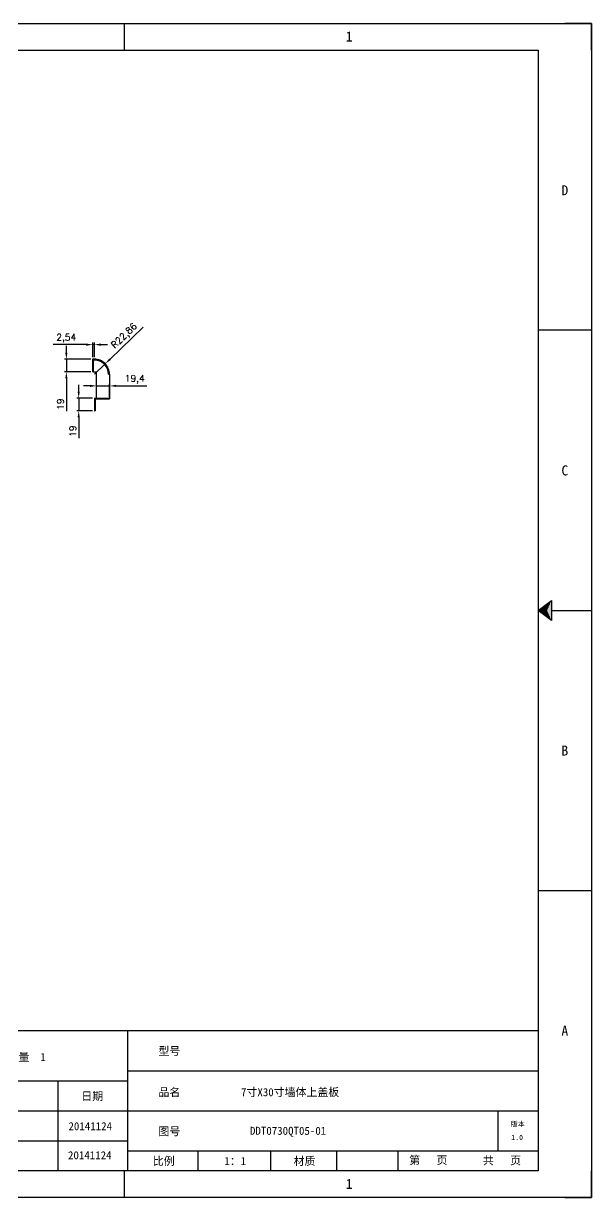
# Model space of a CAD drawing. Header units: millimetres. Extents: x 25928 to 50356, y -44172 to 20163.
# Drawn here: x 33115 to 33973, y -32268 to -30495 of the extents above; entities that cross this region are included whole.
import ezdxf
from ezdxf.enums import TextEntityAlignment as Align

# ---------------------------------------------------------------- set-up
doc = ezdxf.new("R2010")
doc.units = ezdxf.units.MM
doc.linetypes.add('DOT', pattern=[0.25, 0, -0.25])
doc.layers.add('dim', color=2, linetype='Continuous', lineweight=9)
doc.layers.add('print', color=30, linetype='Continuous')
doc.styles.add('Dartop', font='')
doc.styles.add('hzHT', font='simhei.ttf')
doc.styles.get("Standard").update_dxf_attribs({"font": 'txt', "bigfont": 'gbcbig.shx'})
doc.styles.get('Dartop').set_extended_font_data('FangSong_GB2312')
doc.dimstyles.new('2-small', dxfattribs={"dimtxt": 10, "dimasz": 10, "dimexe": 3, "dimexo": 3, "dimgap": 4, "dimtad": 1, "dimtxsty": 'Standard', "dimcen": 5, "dimadec": 0, "dimazin": 0, "dimtfac": 1, "dimtmove": 0, "dimatfit": 3, "dimfxl": 0, "dimarcsym": 0})

# ---------------------------------------------------------------- blocks, each defined once
blk = doc.blocks.new('*U659')
at = {"color": 254, "linetype": 'Continuous', "extrusion": (0, 0, -1)}
for points in [[(-33.167, 11), (-33, 11), (-33.25, 11.188)], [(-33.167, 11), (-33.25, 11.188), (-33.25, 10.812)], [(-33.167, 11), (-33.25, 10.812), (-33, 11)]]:
    blk.add_solid(points, dxfattribs=at)
blk = doc.blocks.new('*D699')
at = {"layer": 'Defpoints', "color": 0}
for p in [(33222.7, -31060.7, 68.2), (33198.7, -31079.7), (33222.7, -31079.7, 68.2)]:
    blk.add_point(p, dxfattribs=at)
at = {"layer": 'dim', "color": 0, "lineweight": -2}
for p, q in [((33198.7, -31050.7), (33198.7, -31040.7)), ((33219.7, -31060.7), (33195.7, -31060.7)), ((33198.7, -31060.7), (33198.7, -31079.7)), ((33219.7, -31079.7), (33195.7, -31079.7)), ((33198.7, -31089.7), (33198.7, -31121.1))]:
    blk.add_line(p, q, dxfattribs=at)
at = {"layer": 'dim', "color": 0}
for points in [[(33197, -31050.7), (33200.3, -31050.7), (33198.7, -31060.7)], [(33197, -31089.7), (33200.3, -31089.7), (33198.7, -31079.7)]]:
    blk.add_solid(points, dxfattribs=at)
at = {"layer": 'dim', "color": 0, "insert": (33189.7, -31110.4), "char_height": 10, "attachment_point": 5, "rotation": 90}
blk.add_mtext('19', dxfattribs=at)
blk = doc.blocks.new('*D712')
at = {"layer": 'Defpoints', "color": 0}
for p in [(33238.8, -31008.7), (33222.3, -31024.6)]:
    blk.add_point(p, dxfattribs=at)
at = {"layer": 'dim', "color": 0, "lineweight": -2}
for p, q in [((33296.2, -30953.5), (33246, -31001.8)), ((33222.3, -31024.6), (33238.8, -31008.7))]:
    blk.add_line(p, q, dxfattribs=at)
at = {"layer": 'dim', "color": 0}
blk.add_solid([(33244.8, -31000.6), (33247.1, -31003), (33238.8, -31008.7)], dxfattribs=at)
at = {"layer": 'dim', "color": 0, "insert": (33267.9, -30967.1), "char_height": 10, "attachment_point": 5, "rotation": 43.9016}
blk.add_mtext('R22,86', dxfattribs=at)
blk = doc.blocks.new('*D713')
at = {"layer": 'Defpoints', "color": 0}
for p in [(33180.1, -31001.7), (33219.8, -31001.7, 78.2), (33219.8, -31020.7, 78.2)]:
    blk.add_point(p, dxfattribs=at)
at = {"layer": 'dim', "color": 0, "lineweight": -2}
for p, q in [((33180.1, -30991.7), (33180.1, -30981.7)), ((33216.8, -31001.7), (33177.1, -31001.7)), ((33180.1, -31001.7), (33180.1, -31020.7)), ((33216.8, -31020.7), (33177.1, -31020.7)), ((33180.1, -31030.7), (33180.1, -31080.4))]:
    blk.add_line(p, q, dxfattribs=at)
at = {"layer": 'dim', "color": 0}
for points in [[(33178.4, -30991.7), (33181.7, -30991.7), (33180.1, -31001.7)], [(33178.4, -31030.7), (33181.7, -31030.7), (33180.1, -31020.7)]]:
    blk.add_solid(points, dxfattribs=at)
at = {"layer": 'dim', "color": 0, "insert": (33171.1, -31069.7), "char_height": 10, "attachment_point": 5, "rotation": 90}
blk.add_mtext('19', dxfattribs=at)
blk = doc.blocks.new('*D714')
at = {"layer": 'Defpoints', "color": 0}
for p in [(33219.8, -30979.8), (33219.8, -31001.7, 78.2), (33222.3, -31001.7, 78.2)]:
    blk.add_point(p, dxfattribs=at)
at = {"layer": 'dim', "color": 0, "lineweight": -2}
for p, q in [((33209.8, -30979.8), (33160.1, -30979.8)), ((33219.8, -30998.7), (33219.8, -30976.8)), ((33222.3, -30979.8), (33219.8, -30979.8)), ((33222.3, -30998.7), (33222.3, -30976.8)), ((33232.3, -30979.8), (33242.3, -30979.8))]:
    blk.add_line(p, q, dxfattribs=at)
at = {"layer": 'dim', "color": 0}
for points in [[(33209.8, -30978.1), (33209.8, -30981.5), (33219.8, -30979.8)], [(33232.3, -30978.1), (33232.3, -30981.5), (33222.3, -30979.8)]]:
    blk.add_solid(points, dxfattribs=at)
at = {"layer": 'dim', "color": 0, "insert": (33179.9, -30970), "char_height": 10, "attachment_point": 5}
blk.add_mtext('2,54', dxfattribs=at)
blk = doc.blocks.new('*D715')
at = {"layer": 'Defpoints', "color": 0}
for p in [(33245.2, -31042.1), (33225.8, -31060.7, 78.2), (33245.2, -31061.7, 68.2)]:
    blk.add_point(p, dxfattribs=at)
at = {"layer": 'dim', "color": 0, "lineweight": -2}
for p, q in [((33225.8, -31057.7), (33225.8, -31039.1)), ((33245.2, -31058.7), (33245.2, -31039.1)), ((33215.8, -31042.1), (33205.8, -31042.1)), ((33225.8, -31042.1), (33245.2, -31042.1)), ((33255.2, -31042.1), (33301.5, -31042.1))]:
    blk.add_line(p, q, dxfattribs=at)
at = {"layer": 'dim', "color": 0}
for points in [[(33215.8, -31040.4), (33215.8, -31043.7), (33225.8, -31042.1)], [(33255.2, -31040.4), (33255.2, -31043.7), (33245.2, -31042.1)]]:
    blk.add_solid(points, dxfattribs=at)
at = {"layer": 'dim', "color": 0, "insert": (33283.3, -31032.2), "char_height": 10, "attachment_point": 5}
blk.add_mtext('19,4', dxfattribs=at)

msp = doc.modelspace()

# ---------------------------------------------------------------- linework, layer by layer
at = {"color": 0, "linetype": 'DOT'}
for p, q in [((31413.407, -30494.88), (33932.579, -30494.88)), ((33972.867, -30535.168), (33972.867, -32227.266)), ((33932.579, -32267.554), (31413.407, -32267.554))]:
    msp.add_line(p, q, dxfattribs=at)
at = {"color": 0}
for p, q in [((33267.826, -30535.168), (33267.826, -30494.88)), ((33972.867, -30494.88), (33932.579, -30494.88)), ((33972.867, -30535.168), (33972.867, -30494.88)), ((31493.983, -30535.168), (33892.291, -30535.168)), ((33892.291, -30535.168), (33892.291, -32227.266)), ((33972.867, -30958.192), (33892.291, -30958.192)), ((33912.435, -31381.217), (33972.867, -31381.217)), ((33972.867, -31804.241), (33892.291, -31804.241)), ((33892.291, -32015.754), (32668.542, -32015.754)), ((33272.862, -32227.266), (33272.862, -32015.754)), ((33272.862, -32076.186), (33892.291, -32076.186)), ((32970.702, -32091.294), (33272.862, -32091.294)), ((33167.106, -32091.294), (33167.106, -32227.266)), ((32970.702, -32136.618), (33892.291, -32136.618)), ((33831.859, -32197.05), (33831.859, -32136.618)), ((32970.702, -32181.942), (33272.862, -32181.942)), ((33272.862, -32197.05), (33892.291, -32197.05)), ((33379.17, -32227.266), (33379.17, -32197.05)), ((33488.727, -32227.266), (33488.727, -32197.05)), ((33588.324, -32227.266), (33588.324, -32197.05)), ((33680.779, -32227.266), (33680.779, -32197.05)), ((33892.291, -32227.266), (31493.983, -32227.266)), ((33267.826, -32267.554), (33267.826, -32227.266)), ((33972.867, -32267.554), (33972.867, -32227.266)), ((33932.579, -32267.554), (33972.867, -32267.554))]:
    msp.add_line(p, q, dxfattribs=at)
for p, q in [((33219.753, -31001.732, 78.203), (33219.753, -31020.732, 78.203)), ((33222.293, -31001.732, 78.203), (33219.753, -31001.732, 78.203)), ((33220.753, -31002.732, 78.203), (33220.753, -31020.732, 78.203)), ((33222.293, -31002.732, 78.203), (33220.753, -31002.732, 78.203)), ((33222.293, -31003.292, 78.203), (33220.753, -31003.292, 78.203)), ((33220.753, -31020.732, 78.203), (33220.753, -31003.292, 78.203)), ((33220.753, -31020.732, 78.203), (33219.753, -31020.732, 78.203)), ((33220.753, -31020.732, 78.203), (33225.753, -31020.732, 78.203)), ((33225.753, -31060.732, 78.203), (33225.753, -31020.732, 78.203)), ((33243.653, -31024.592, 78.203), (33244.153, -31024.592, 78.203)), ((33245.153, -31024.592, 78.203), (33245.153, -31061.732, 78.203)), ((33222.653, -31060.732, 78.203), (33222.653, -31061.732, 78.203)), ((33222.653, -31060.732, 68.157), (33244.153, -31060.732, 68.157)), ((33222.653, -31061.732, 68.157), (33245.153, -31061.732, 68.157)), ((33222.653, -31061.732, 68.157), (33222.653, -31079.732, 68.157)), ((33223.653, -31061.732, 68.157), (33223.653, -31079.732, 68.157)), ((33222.653, -31079.732, 68.157), (33223.653, -31079.732, 68.157))]:
    msp.add_line(p, q)
msp.add_lwpolyline([(33892.291, -31381.217), (33912.435, -31366.109), (33912.435, -31396.325), (33892.291, -31381.217)], close=True, dxfattribs=at)
for centre, radius, start, end in [((33222.293, -31024.592, 78.203), 22.86, 359.999225, 90), ((33222.293, -31024.592, 78.203), 21.86, 359.999225, 90), ((33222.353, -31024.592, 78.203), 21.3, 0, 90.161397)]:
    msp.add_arc(centre, radius, start, end)
at = {"layer": 'print'}
msp.add_lwpolyline([(31413.407, -30494.88), (33972.867, -30494.88), (33972.867, -32267.554), (31413.407, -32267.554)], close=True, dxfattribs=at)

# ---------------------------------------------------------------- block references
at = {"color": 0, "linetype": 'Continuous', "xscale": 80.57610619627711, "yscale": 80.57610619627711, "zscale": 80.57610619627711}
msp.add_blockref('*U659', (31233.28, -32267.554), dxfattribs=at)

# ---------------------------------------------------------------- texts
at = {"color": 0}
for s, height, style, p in [('1', 15.108, 'Dartop', (33607.089, -30514.545)), ('D', 15.108, 'Dartop', (33932.579, -30746.68)), ('C', 15.108, 'Dartop', (33932.579, -31169.705)), ('B', 15.108, 'Dartop', (33932.579, -31592.729)), ('A', 15.108, 'Dartop', (33932.579, -32015.754)), ('数量  1', 12.0864, 'hzHT', (33120.157, -32055.373)), ('型号', 12.0864, 'hzHT', (33335.569, -32046.498)), ('品名', 12.0864, 'hzHT', (33335.569, -32108.544)), ('7寸X30寸墙体上盖板', 12.08642, 'hzHT', (33517.87, -32108.515)), ('日期', 12.0864, 'hzHT', (33219.227, -32114.46)), ('20141124', 12.0864, 'hzHT', (33216.125, -32159.898)), ('版本', 7.554, 'hzHT', (33861.493, -32156.672)), ('图号', 12.0864, 'hzHT', (33335.569, -32167.621)), ('DDT0730QT05-01', 12.08642, 'hzHT', (33514.803, -32166.832)), ('1.0', 7.554, 'Dartop', (33860.584, -32176.861)), ('20141124', 12.0864, 'hzHT', (33215.405, -32203.754)), ('比例', 12.0864, 'hzHT', (33327.142, -32212.473)), ('1：1', 12.0864, 'hzHT', (33435.023, -32212.473)), ('材质', 12.0864, 'hzHT', (33539.641, -32212.473)), ('第   页', 12.0864, 'hzHT', (33726.609, -32211.219)), ('共   页', 12.0864, 'hzHT', (33837.633, -32211.659)), ('1', 15.108, 'Dartop', (33607.089, -32246.931))]:
    msp.add_text(s, height=height, dxfattribs=dict(at, style=style)).set_placement(p, align=Align.MIDDLE_CENTER)

# ---------------------------------------------------------------- dimensions: what is measured, and where the dimension line sits
at = {"layer": 'dim'}
dim = msp.add_radius_dim(center=(33222.293, -31024.592, 78.203), mpoint=(33238.765, -31008.74, 78.203), dimstyle='2-small', override={"dimpost": '\\X'}, dxfattribs=at)
dim.commit()
dim.dimension.update_dxf_attribs({"geometry": '*D712', "text_midpoint": (33267.853, -30967.099, 78.203)})
for base, p1, p2, picture, middle in [((33219.753, -30979.801), (33222.293, -31001.732, 78.203), (33219.753, -31001.732, 78.203), '*D714', (33179.92, -30969.968)), ((33245.153, -31042.054), (33225.753, -31060.732, 78.203), (33245.153, -31061.732, 68.157), '*D715', (33283.32, -31032.221))]:
    dim = msp.add_linear_dim(base=base, p1=p1, p2=p2, dimstyle='2-small', override={"dimpost": '\\X'}, dxfattribs=at)
    dim.commit()
    dim.dimension.update_dxf_attribs({"geometry": picture, "text_midpoint": middle})
dim = msp.add_linear_dim(base=(33180.076, -31001.732), p1=(33219.753, -31020.732, 78.203), p2=(33219.753, -31001.732, 78.203), angle=90, dimstyle='2-small', override={"dimpost": '\\X'}, dxfattribs=at)
dim.commit()
dim.dimension.update_dxf_attribs({"geometry": '*D713', "text_midpoint": (33180.076, -31069.732), "dimtype": 160})
dim = msp.add_linear_dim(base=(33198.66, -31079.732), p1=(33222.653, -31060.732, 68.157), p2=(33222.653, -31079.732, 68.157), angle=90, dimstyle='2-small', override={"dimpost": '\\X'}, dxfattribs=at)
dim.commit()
dim.dimension.update_dxf_attribs({"geometry": '*D699', "text_midpoint": (33189.66, -31110.398)})

doc.saveas('drawing.dxf')
